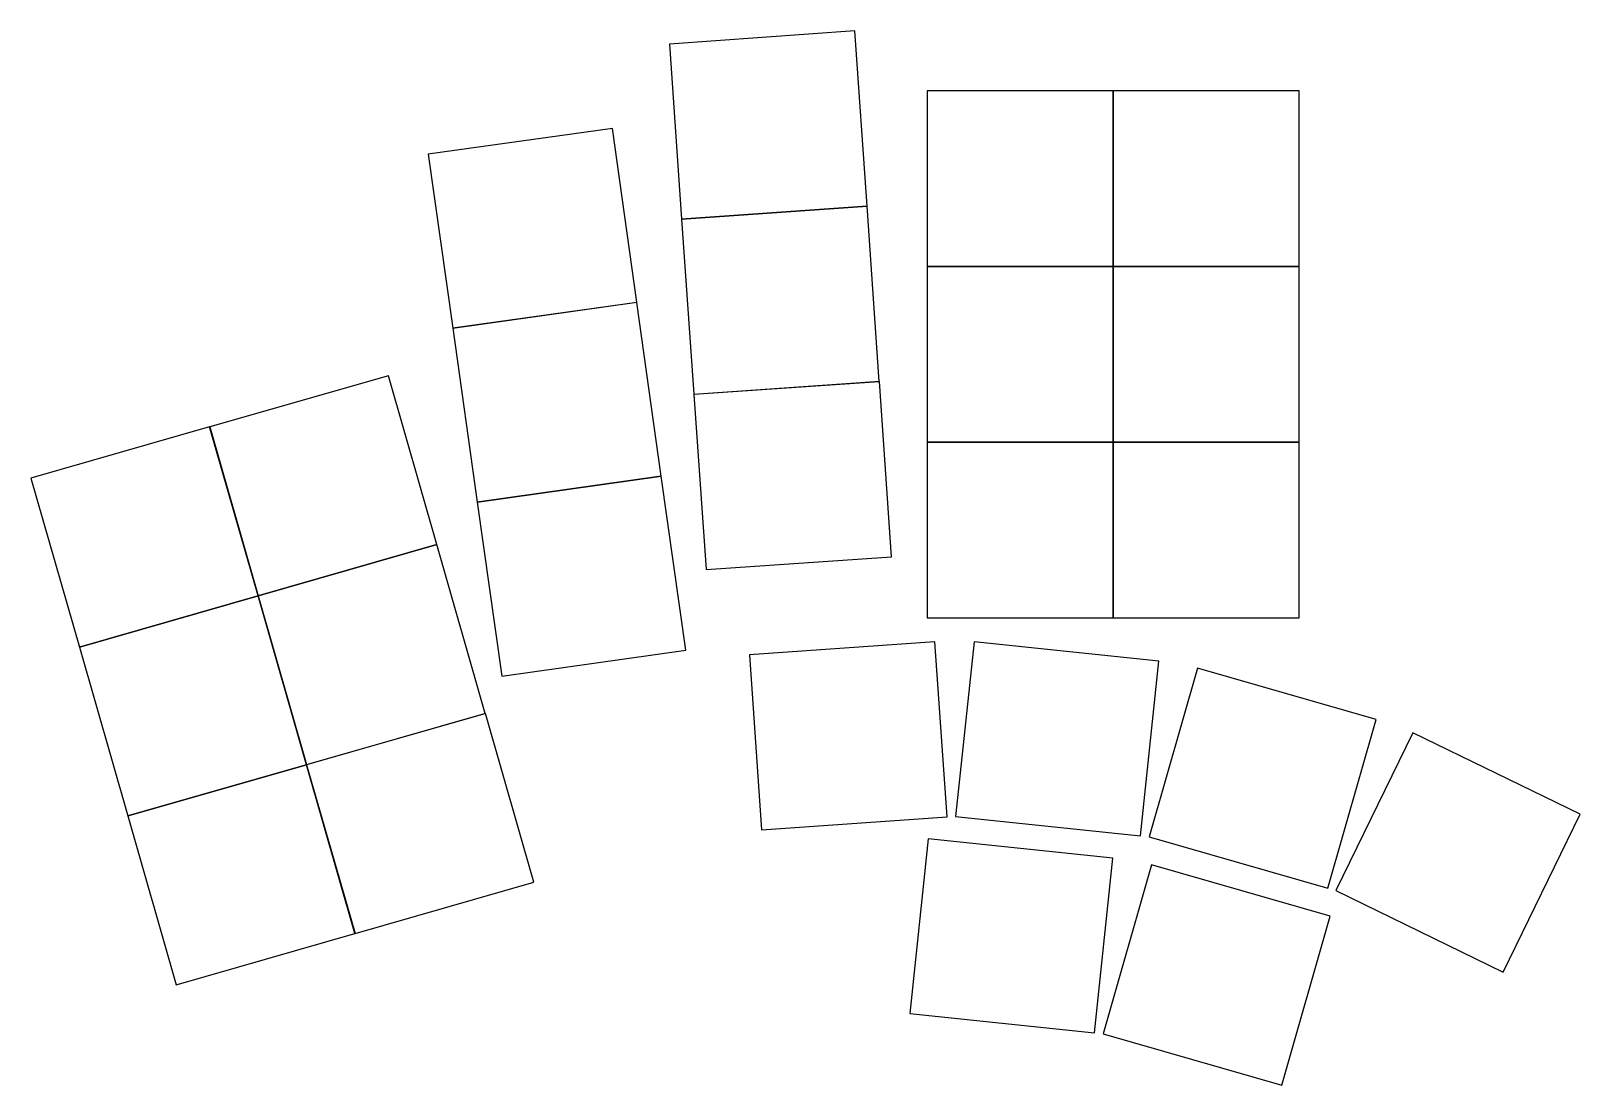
# Model space of a CAD drawing. Header units: millimetres. Extents: x 130 to 280, y -170 to -68.
import ezdxf

# ---------------------------------------------------------------- set-up
doc = ezdxf.new("R2010")
doc.units = ezdxf.units.MM

msp = doc.modelspace()

# ---------------------------------------------------------------- linework, layer by layer
at = {"linetype": 'CONTINUOUS'}
for p, q in [((209.36, -68.35), (191.42, -69.61)), ((210.55, -85.3), (209.36, -68.35)), ((191.42, -69.61), (192.6, -86.55)), ((234.37, -74.15), (216.38, -74.15)), ((216.38, -74.15), (216.38, -91.14)), ((234.37, -91.14), (234.37, -74.15)), ((252.37, -74.15), (234.38, -74.15)), ((234.38, -74.15), (234.38, -91.14)), ((252.37, -91.14), (252.37, -74.15)), ((185.9, -77.78), (168.09, -80.28)), ((188.27, -94.6), (185.9, -77.78)), ((168.09, -80.28), (170.45, -97.1)), ((192.6, -86.55), (210.55, -85.3)), ((210.55, -85.31), (192.6, -86.56)), ((211.73, -102.26), (210.55, -85.31)), ((192.6, -86.56), (193.79, -103.51)), ((216.38, -91.14), (234.37, -91.14)), ((234.37, -91.15), (216.38, -91.15)), ((216.38, -91.15), (216.38, -108.14)), ((234.37, -108.14), (234.37, -91.15)), ((234.38, -91.14), (252.37, -91.14)), ((252.37, -91.15), (234.38, -91.15)), ((234.38, -91.15), (234.38, -108.14)), ((252.37, -108.14), (252.37, -91.15)), ((170.45, -97.1), (188.27, -94.6)), ((188.27, -94.61), (170.46, -97.11)), ((190.64, -111.44), (188.27, -94.61)), ((170.46, -97.11), (172.82, -113.94)), ((164.24, -101.71), (146.94, -106.67)), ((168.92, -118.04), (164.24, -101.71)), ((193.79, -103.51), (211.73, -102.26)), ((211.74, -102.27), (193.79, -103.52)), ((212.92, -119.22), (211.74, -102.27)), ((193.79, -103.52), (194.97, -120.47)), ((146.93, -106.67), (129.64, -111.63)), ((151.62, -123), (146.93, -106.67)), ((146.94, -106.67), (151.63, -123)), ((216.38, -108.14), (234.37, -108.14)), ((234.37, -108.15), (216.38, -108.15)), ((216.38, -108.15), (216.38, -125.14)), ((234.37, -125.14), (234.37, -108.15)), ((234.38, -108.14), (252.37, -108.14)), ((252.37, -108.15), (234.38, -108.15)), ((234.38, -108.15), (234.38, -125.14)), ((252.37, -125.14), (252.37, -108.15)), ((129.64, -111.63), (134.32, -127.96)), ((190.64, -111.44), (172.82, -113.95)), ((172.82, -113.94), (190.64, -111.44)), ((193, -128.27), (190.64, -111.44)), ((172.82, -113.95), (175.19, -130.77)), ((151.63, -123), (168.92, -118.04)), ((168.92, -118.05), (151.63, -123.01)), ((173.6, -134.38), (168.92, -118.05)), ((194.97, -120.47), (212.92, -119.22)), ((134.32, -127.96), (151.62, -123)), ((151.62, -123.01), (134.33, -127.97)), ((156.3, -139.35), (151.62, -123.01)), ((151.63, -123.01), (156.31, -139.34)), ((216.38, -125.14), (234.37, -125.14)), ((234.38, -125.14), (252.37, -125.14)), ((134.33, -127.97), (139.01, -144.3)), ((175.19, -130.77), (193, -128.27)), ((217.11, -127.45), (199.16, -128.71)), ((199.16, -128.71), (200.34, -145.66)), ((218.29, -144.4), (217.11, -127.45)), ((220.9, -127.46), (219.12, -144.35)), ((238.79, -129.34), (220.9, -127.46)), ((237.01, -146.23), (238.79, -129.34)), ((242.52, -130), (237.84, -146.33)), ((259.81, -134.96), (242.52, -130)), ((156.31, -139.34), (173.6, -134.38)), ((173.61, -134.39), (156.31, -139.35)), ((178.29, -150.73), (173.61, -134.39)), ((255.13, -151.29), (259.81, -134.96)), ((263.38, -136.26), (255.93, -151.53)), ((279.55, -144.14), (263.38, -136.26)), ((156.31, -139.35), (139.01, -144.31)), ((139.01, -144.3), (156.3, -139.35)), ((160.99, -155.69), (156.31, -139.35)), ((156.31, -139.35), (161, -155.68)), ((139.01, -144.31), (143.69, -160.65)), ((200.34, -145.66), (218.29, -144.4)), ((219.12, -144.35), (237.01, -146.23)), ((272.1, -159.41), (279.55, -144.14)), ((216.46, -146.51), (214.68, -163.41)), ((234.35, -148.39), (216.46, -146.51)), ((237.84, -146.33), (255.13, -151.29)), ((232.57, -165.29), (234.35, -148.39)), ((238.08, -149.05), (233.4, -165.39)), ((255.37, -154.01), (238.08, -149.05)), ((161, -155.68), (178.29, -150.73)), ((255.93, -151.53), (272.1, -159.41)), ((250.69, -170.35), (255.37, -154.01)), ((143.69, -160.65), (160.99, -155.69)), ((214.68, -163.41), (232.57, -165.29)), ((233.4, -165.39), (250.69, -170.35))]:
    msp.add_line(p, q, dxfattribs=at)

doc.saveas('drawing.dxf')
